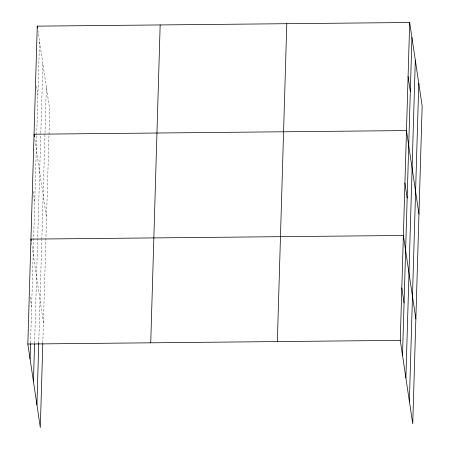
<?xml version="1.0" encoding="UTF-8"?>
<svg xmlns="http://www.w3.org/2000/svg" width="450" height="450" viewBox="0 0 450 450"><rect width="100%" height="100%" fill="white"/><g stroke="black" fill="none" stroke-linecap="round" stroke-linejoin="round"><path stroke-width="0.34" stroke-dasharray="2.25 1.69" d="M30.555 342.917L36.709 135.169M36.731 134.471L39.499 41.13M34.594 343.142L40.792 133.914M40.815 133.211L42.874 63.737M38.756 343.356L41.828 239.856M41.844 239.158L46.356 87.024M42.823 342.883L49.736 109.631L37.969 30.915M36.574 86.316L37.896 95.169M34.869 139.669L46.53 217.704M33.21 191.441L34.74 201.656M31.455 242.528L43.419 322.605M30.206 297.017L31.629 306.551"/><path stroke-width="0.67" d="M42.801 343.581L40.314 427.5L27.838 344.019L37.254 26.145L409.686 22.5L422.162 105.981L412.746 423.855L400.264 340.369L409.686 22.5M30.077 358.999L30.532 343.614M33.452 381.606L34.571 343.845M36.934 404.893L38.756 343.356M150.739 342.816L160.161 24.941M277.363 341.572L286.785 23.704M402.508 355.354L411.924 37.485M405.883 377.961L415.305 60.086M409.365 401.248L418.787 83.379M27.838 344.019L400.264 340.369M408.088 76.539L410.327 91.524M418.961 214.059L406.485 130.573L34.054 134.224L34.459 136.946M404.927 183.026L407.171 198.006M415.851 318.954L403.374 235.474L30.943 239.119L31.253 241.161M401.822 287.921L404.061 302.906M37.254 26.145L37.564 28.192"/></g></svg>
